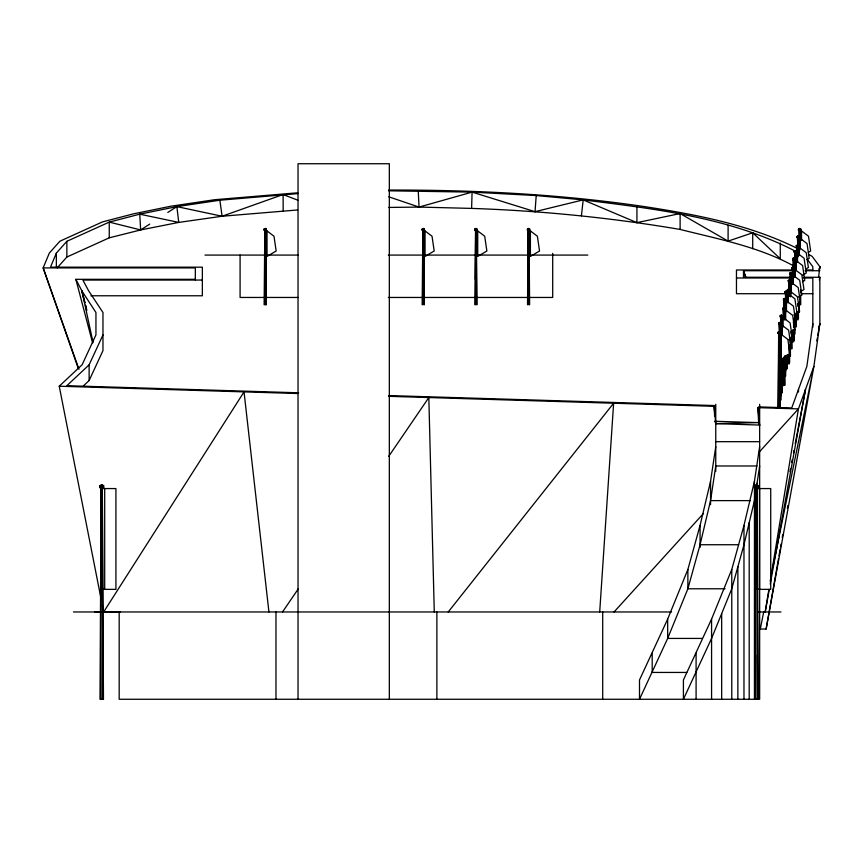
<?xml version="1.0" encoding="UTF-8"?>
<svg xmlns="http://www.w3.org/2000/svg" width="863" height="863" viewBox="0 0 863 863"><rect width="100%" height="100%" fill="white"/><g stroke="black" fill="none" stroke-linecap="round" stroke-linejoin="round"><path stroke-width="1.29" d="M101.133 699.267L101.036 485.75L101.726 484.639L103.711 485.75L103.711 487.509L102.33 488.566L102.859 699.267M755.934 699.267L755.837 485.75L756.527 484.639L758.512 485.75L758.512 487.509L757.131 488.566L757.66 699.267M100.949 598.62L101.338 488.566M264.822 304.715L265.2 228.512L266.43 229.202L265.567 230.939L265.89 304.715M422.859 304.715L423.226 228.512L424.456 229.202L423.604 230.939L423.916 304.715M475.535 304.715L475.901 228.512L477.131 229.202L476.279 230.939L476.592 304.715M528.21 304.715L528.577 228.512L529.806 229.202L528.954 230.939L529.267 304.715M755.405 699.267L755.557 654.985M755.891 558.35L756.139 488.566L755.233 487.509M778.674 407.897L779.041 331.683L780.271 332.374L779.418 334.121L779.731 407.886M779.559 367.865L779.828 322.514L781.058 323.204L780.206 324.941L780.53 400.065M780.918 392.719L781.295 315.168L782.525 315.858L781.673 317.606L781.684 334.952L782.094 315.858L781.295 315.168L780.066 315.858L780.918 317.606L783.129 317.606L790.098 322.87L792.256 337.67L788.836 339.698M783.475 385.2L783.561 358.372M783.69 319.472L783.852 307.649L785.082 308.339L784.23 310.076L784.23 319.418L784.23 310.076M784.262 376.02L784.327 357.25M784.445 319.688L784.64 298.479L785.869 299.159L785.006 300.907L785.028 319.58M785.729 368.684L785.772 356.613M785.923 309.666L786.107 291.133L787.336 291.823L786.484 293.571L786.484 301.575M788.264 363.927L788.286 354.542M788.48 294.175L788.62 289.062L789.85 289.752L788.998 294.164L788.998 291.5M789.235 295.739L789.408 279.892L790.637 280.583L789.785 282.32L789.796 295.664L790.217 280.583L789.408 279.892L788.178 280.583L789.03 282.32L791.242 282.32L798.21 287.595L800.368 302.384L798.092 303.733M790.508 348.76L790.54 338.026M790.681 295.103L790.875 272.546L792.105 273.237L791.252 274.984L791.263 292.32L791.684 273.237L790.875 272.546L789.645 273.237L790.508 274.984L792.719 274.984L799.677 280.248L801.846 295.038L798.415 297.077M792.666 341.91L792.709 329.839M792.86 282.891L793.032 267.045L794.262 267.735L793.41 269.472L793.41 276.149L793.41 269.472M793.636 276.397L793.82 257.864L795.05 258.555L794.187 260.302L794.208 276.311M794.92 326.732L794.952 314.661M795.071 277.109L795.287 250.529L796.517 251.219L795.664 252.967L795.675 270.302M797.067 319.893L797.099 311.845M797.261 262.212L797.434 245.027L798.663 245.707L797.811 247.454L797.822 256.796M798.038 254.38L798.221 235.847L799.451 236.538L798.599 238.285L798.609 255.621L798.653 237.627M799.321 304.715L799.332 302.039M799.494 251.057L799.688 228.512L800.918 229.202L800.066 230.939L800.077 248.285L800.497 229.202L799.688 228.512L798.458 229.202L798.458 230.292L801.533 230.939L808.491 236.214L810.648 251.004L808.372 252.363M101.122 488.566L115.922 488.566L115.922 589.364L102.373 589.364L102.125 488.566L103.021 485.75L101.726 484.639L99.741 485.75L99.741 487.509L101.122 488.566L100 699.267L103.463 699.267L102.33 488.566M264.747 264.477L264.952 230.939L264.391 229.202L265.2 228.512L265.998 229.202L265.599 262.956L265.06 230.939M422.708 275.211L422.978 230.939L422.417 229.202L423.226 228.512L424.024 229.202L423.474 230.939L423.55 292.643M475.362 279.234L475.653 230.939L475.092 230.292M528.016 283.258L528.329 230.939L527.778 230.292M754.801 699.267L755.923 488.566L754.542 487.509L754.542 485.75L756.527 484.639L757.833 485.75L756.927 488.566L757.175 589.364L770.724 589.364L770.724 488.566L755.923 488.566M778.361 406.549L778.793 334.121L778.232 333.463M779.537 331.651L779.019 324.294M780.832 353.819L781.047 317.606L780.486 315.858L781.295 315.168L781.447 325.653M783.151 385.2L783.173 381.176M783.561 318.134L783.043 308.339L783.852 307.649L784.65 308.339L784.143 319.418M784.338 308.954L783.831 299.159L784.64 298.479L785.438 299.159L784.974 319.58M785.815 301.619L785.298 291.823L786.107 291.133L786.905 291.823L786.387 301.575M787.951 362.589L787.995 354.542M788.318 302.223L787.822 289.752L788.62 289.062L789.429 289.752L788.879 294.164M789.127 289.029L788.609 281.662M790.508 295.103L790.077 273.237L790.875 272.546L791.306 273.237M792.396 333.862L792.407 331.176M792.741 276.182L792.223 267.735L793.032 267.045L793.831 267.735L793.302 276.149M793.518 268.35L793.011 258.555L793.82 257.864L794.618 258.555L794.143 276.311M794.888 277.109L795.039 252.967L794.478 252.309M797.132 256.85L796.635 245.707L797.434 245.027L798.243 245.707L797.725 256.796M797.908 250.356L797.423 236.538L798.221 235.847L799.03 236.538L798.394 250.356M799.321 251.057L799.451 230.939L798.89 230.292M264.132 304.715L264.822 230.939L263.959 229.202L265.2 228.512L265.621 229.202M422.169 304.715L422.848 230.939L421.996 229.202L423.226 228.512L423.647 229.202M474.844 304.715L475.524 230.939L474.672 229.202L475.901 228.512L476.7 229.202L476.3 262.956L475.772 230.939M527.52 304.715L528.199 230.939L527.347 229.202L528.577 228.512L529.386 229.202L528.976 262.956L528.447 230.939M777.984 407.897L778.663 334.121L777.811 332.374L779.041 331.683L779.839 332.374L779.44 366.139L778.911 334.121M778.75 400.065L778.858 389.332M779.257 346.408L779.451 324.941L778.599 323.204L779.828 322.514L780.627 323.204L780.228 356.958L779.699 324.941M780.476 365.89L780.918 317.606M783.032 358.372L782.773 385.2L784.92 385.2L784.661 357.034M783.388 319.472L783.475 310.076L782.622 308.339L783.852 307.649L784.273 308.339M784.089 319.688L784.262 300.907L783.41 299.159L784.64 298.479L784.791 308.954M785.103 360.637L785.147 356.613M785.578 309.666L785.729 293.571L784.877 291.823L786.107 291.133L786.538 291.823M787.585 362.589L787.66 354.542M788.146 302.223L788.243 291.5L787.39 289.752L788.62 289.062L789.052 289.752M788.922 294.391L788.944 291.716M788.976 289.029L789.03 282.32M790.314 295.103L790.508 274.984M791.986 341.91L792.083 331.176M792.525 282.891L792.655 269.472L791.803 267.735L793.032 267.045L793.453 267.735M793.291 276.397L793.442 260.302L792.579 258.555L793.82 257.864L794.24 258.555M794.683 277.109L794.909 252.967L794.057 251.219L795.287 250.529L796.085 251.219L795.61 270.302M796.387 319.893L796.452 313.183M796.927 262.212L797.056 247.454L796.204 245.707L797.434 245.027L797.865 246.796M797.671 257.066L797.757 247.67M797.79 244.984L797.844 238.285L796.991 236.538L798.221 235.847L798.653 236.538M799.127 251.057L799.311 230.939M795.664 267.034C760.12 247.001 719.278 239.299 680.12 229.439C611.187 217.724 541.5 210.766 471.619 208.404L472.083 192.125L388.587 190.799M599.699 611.964L613.625 403.226L448.242 611.964M472.083 192.125L535.038 211.662L536.203 195.556L472.083 192.125L419.04 207.077L388.684 207.433M581.414 215.815L583.194 199.882C656.15 209.126 732.191 217.519 798.038 252.6M812.827 323.614L806.862 366.419L791.749 407.929L758.631 406.905L757.919 407.649L758.631 422.622L759.656 425.524L757.919 407.649L798.426 408.9L813.885 366.441L819.85 323.625L819.85 277.26L803.777 277.26M757.002 465.977L715.761 465.977L710.551 500.626L700.066 544.736L687.876 588.782L667.671 638.426L639.505 699.267L639.505 679.958L667.671 619.105L687.876 569.472L700.066 525.416L710.551 481.317L715.761 446.656M756.247 488.631L754.445 500.626L743.971 544.736L731.77 588.782L711.576 638.426L683.41 699.267L683.41 679.958L711.576 619.105L731.77 569.472L743.971 525.416L754.445 481.317L759.656 446.656M756.646 485.966L759.656 465.977M768.901 589.407L765.201 611.964L769.278 589.451M770.195 581.446L798.426 408.9L758.663 452.697M759.429 629.041L766.128 629.041L778.502 558.663M778.976 555.999L780.141 549.364M780.605 546.711L781.08 544.046M782.245 537.412L782.709 534.758M787.38 508.199L787.854 505.545M816.819 340.885L817.283 338.231M817.746 335.567L819.85 323.625L818.696 328.889M770.238 584.154L805.513 389.429L795.244 443.744M760.314 629.041L763.701 611.878M766.128 629.041L813.885 366.441L772.881 567.013M818.577 277.347L819.85 266.689L819.343 269.342L819.85 266.689L812.115 256.322L808.707 254.488M789.979 471.554L790.476 468.911M791.738 462.288L792.234 459.634M793.485 453.01L793.992 450.367M819.343 279.903L819.85 277.26M778.361 407.282L778.89 404.65M780.476 396.721L781.263 392.762M782.32 387.476L783.119 383.517M783.906 379.547L788.404 357.099M819.3 269.332L819.85 266.689M297.789 193.636L219.871 200.216L176.861 206.613L139.752 214.175L109.256 222.104L66.861 241.306L56.354 253.107L50.486 267.174L202.352 267.174L202.352 295.772L90.928 295.772M265.621 230.292L265.567 304.715M423.647 230.292L423.625 262.956L423.097 230.939M476.333 230.292L476.214 288.62M529.008 230.292L528.879 284.596M800.12 230.292L799.85 238.986M795.708 252.309L795.438 261.014M794.24 259.644L793.992 276.397M793.453 268.825L793.183 276.182M791.306 274.326L791.037 283.032M789.839 281.662L789.58 295.739M786.538 292.913L786.258 301.619M784.273 309.429L784.003 318.134M780.249 324.294L780.087 366.527M779.472 333.463L779.278 367.649M757.218 487.509L756.797 516.754M298.609 392.794L66.872 385.685L89.126 364.822L102.967 334.92M83.323 385.977L89.126 380.54L102.967 350.637L102.967 312.492L88.652 290.842L82.87 280.054L202.352 280.054M800.12 229.202L799.688 228.512L799.267 229.202L799.85 248.285M282.514 611.964L298.436 588.642M388.652 456.441L428.825 397.552L434.283 611.964M57.228 267.832L66.861 257.023L109.256 237.821L140.658 229.946L178.749 222.406L222.082 216.246L297.627 209.968M614.057 611.964L703.528 513.42M101.057 598.771L59.234 386.214L82.125 364.758L95.944 334.898L95.944 312.514L81.931 290.993L75.847 279.321L195.329 279.321M714.92 416.042L714.92 405.567L714.079 406.311L388.652 396.322M475.092 229.202L475.901 228.512L476.333 229.202M527.778 229.202L528.577 228.512L529.008 229.202M798.89 229.202L799.688 228.512M794.478 251.219L795.287 250.529L795.708 251.219M788.609 280.583L789.408 279.892L789.839 280.583M779.019 323.204L779.828 322.514L780.249 323.204M778.232 332.374L779.041 331.683L779.472 332.374M758.631 412.147L758.631 422.622L759.656 425.071L715.761 423.614L714.92 421.284L715.503 420.896M109.256 237.821L109.256 222.104L140.658 229.946L149.709 224.11M167.81 212.438L176.861 206.613L222.082 216.246L283.096 194.531L297.843 200.216M806.905 259.698L809.181 258.339L807.024 243.549L800.055 238.285L797.844 238.285M806.118 268.868L808.394 267.519L806.236 252.719L799.278 247.454L797.056 247.454M802.827 275.06L806.247 273.021L804.079 258.231L797.121 252.967L794.909 252.967M802.493 281.716L804.78 280.367L802.612 265.567L795.654 260.302L793.442 260.302M800.573 291.565L803.992 289.536L801.824 274.747L794.866 269.472L792.655 269.472M793.884 314.941L799.591 311.554L797.423 296.764L790.465 291.5L788.243 291.5M794.791 314.984L797.067 313.625L794.909 298.835L787.941 293.571L785.729 293.571M793.313 322.32L795.6 320.971L793.431 306.171L786.473 300.907L784.262 300.907M791.393 332.179L794.812 330.141L792.655 315.351L785.686 310.076L783.475 310.076M788.512 346.365L790.788 345.006L788.62 330.216L781.662 324.941L779.451 324.941M536.203 195.556L583.194 199.882L636.926 222.643L680.12 213.549L728.102 241.122L752.719 232.783L780.271 258.76L780.271 243.042M535.038 211.662L583.194 199.882M297.692 192.794L214.628 199.72L170.831 206.225L133.355 213.873L102.535 221.888L59.914 241.198L49.342 253.053L43.15 267.908L78.253 368.361M94.941 611.964L100.205 611.943M102.837 611.932L119.935 611.856M388.609 190.065C473.496 189.849 558.534 194.013 642.579 206.322C696.161 214.466 750.95 224.833 799.613 249.59M263.959 229.202L266.43 229.202M421.996 229.202L424.456 229.202M474.672 229.202L477.131 229.202M527.347 229.202L529.806 229.202M798.458 229.202L800.918 229.202M263.959 230.292L266.43 230.292M421.996 230.292L424.456 230.292M474.672 230.292L477.131 230.292M527.347 230.292L529.806 230.292M798.458 230.292L800.918 230.292M264.822 230.939L267.034 230.939L273.992 236.214L276.16 251.004L267.034 256.43L267.034 230.939M422.848 230.939L425.06 230.939L432.029 236.214L434.186 251.004L425.06 256.43L425.06 230.939M475.524 230.939L477.735 230.939L484.704 236.214L486.861 251.004L477.735 256.43L477.735 230.939M528.199 230.939L530.411 230.939L537.379 236.214L539.537 251.004L530.411 256.43L530.411 230.939M796.991 236.538L799.451 236.538M796.991 237.627L799.451 237.627M796.204 245.707L798.663 245.707M796.204 246.796L798.663 246.796M794.057 251.219L796.517 251.219M794.057 252.309L796.517 252.309M204.973 255.081L298.048 255.081M388.307 255.081L587.822 255.081M792.579 258.555L795.05 258.555M792.579 259.644L795.05 259.644M791.803 267.735L794.262 267.735M791.803 268.825L794.262 268.825M795.406 269.99L736.463 269.99L736.463 293.711L790.314 293.711M806.128 269.99L812.827 269.99M795.74 270.723L743.485 270.723L743.485 277.26L793.054 277.26M805.114 270.723L819.85 270.723M789.645 273.237L792.105 273.237M789.645 274.326L792.105 274.326M736.463 277.994L792.73 277.994M803.453 277.994L812.827 277.994L812.827 327.25M788.178 280.583L790.637 280.583M788.178 281.662L790.637 281.662M787.39 289.752L789.85 289.752M787.39 290.842L789.85 290.842M784.877 291.823L787.336 291.823M784.877 292.913L787.336 292.913M801.091 293.711L812.827 293.711M298.026 297.455L240.087 297.455L240.087 255.081M388.307 297.455L421.996 297.455M424.693 297.455L474.542 297.455M477.239 297.455L527.099 297.455M529.796 297.455L552.698 297.455L552.698 253.334M783.41 299.159L785.869 299.159M783.41 300.248L785.869 300.248M782.622 308.339L785.082 308.339M782.622 309.429L785.082 309.429M780.066 315.858L782.525 315.858M780.066 316.948L782.525 316.948M778.599 323.204L781.058 323.204M778.599 324.294L781.058 324.294M777.811 332.374L780.271 332.374M777.811 333.463L780.271 333.463M778.663 334.121L780.875 334.121L787.843 339.386L790.001 354.175L780.875 359.601L780.875 334.121M785.028 368.684L787.175 368.684L787.056 355.265M783.938 376.02L785.708 376.02L785.524 355.901M780.594 392.719L782.363 392.719L782.061 359.191M779.451 400.065L780.896 400.065L780.206 324.941M715.761 441.683L759.656 441.683M99.741 485.75L103.711 485.75M754.542 485.75L758.512 485.75M99.741 487.509L103.711 487.509M754.542 487.509L758.512 487.509M710.551 500.626L750.454 500.626M700.066 544.736L738.642 544.736M725.114 588.782L687.876 588.782L687.876 569.472M73.474 611.964L671.576 611.964M758.512 611.964L780.983 611.964M702.255 638.426L667.671 638.426L667.671 619.105M686.775 672.439L652.191 672.439L652.191 653.129M388.728 196.796L419.04 207.077L471.619 208.404M388.879 395.567L714.92 405.567M59.234 386.214L297.595 393.528M714.92 421.284L758.631 422.622L715.761 423.614L714.079 406.311L714.64 416.29M807.444 259.504L812.827 266.721L812.827 270.648M756.527 484.639L757.218 485.75M101.726 484.639L102.417 485.75M78.975 369.278L43.15 267.908L195.329 267.908L195.329 280.033M75.847 279.321L92.632 343.021M93.01 342.298L81.931 290.993L84.93 302.74M85.588 305.351L86.591 309.267M81.931 290.993L84.876 302.74M85.523 305.351L86.829 310.572M102.363 605.362L103.657 611.964L244.035 391.888L268.932 611.964M219.871 200.216L222.082 216.246M176.861 206.613L178.749 222.406L139.752 214.175L140.658 229.946M418.242 190.799L419.04 207.077M798.092 238.285L798.383 255.621M797.304 247.454L797.552 262.125M795.157 252.967L795.438 270.302M793.69 260.302L793.949 276.311M792.903 269.472L793.14 284.154M790.745 274.984L791.037 292.32M789.278 282.32L789.505 295.664M788.491 291.5L788.534 294.164M785.977 293.571L786.269 310.907M784.51 300.907L784.812 319.58M783.723 310.076L783.874 319.418M781.166 317.606L781.457 334.952M800.066 230.939L800.228 248.382M800.616 289.957L800.637 292.643M800.659 295.329L800.745 304.715M798.599 238.285L798.75 254.38M799.192 302.665L799.278 312.061M797.811 247.454L797.887 255.502M798.329 303.798L798.361 306.473M798.404 311.845L798.469 318.544M795.664 252.967L795.826 270.399M796.215 313.323L796.344 326.732M794.187 260.302L794.338 276.397M794.694 313.959L794.877 334.078M793.895 321.791L793.938 327.153M793.96 329.839L794.068 340.572M791.252 274.984L791.414 292.417M791.781 331.316L791.943 348.76M789.785 282.32L789.904 295.739M790.292 337.314L790.465 356.095M789.494 345.146L789.656 362.589M786.484 293.571L786.56 301.619M785.006 300.907L785.19 319.688M781.673 317.606L781.835 335.038M779.418 334.121L780.098 407.897M528.954 230.939L529.634 304.715M476.279 230.939L476.959 304.715M423.604 230.939L424.283 304.715M265.567 230.939L266.257 304.715M800.314 295.286L800.379 304.715M798.847 302.622L798.911 312.05M798.005 303.711L798.027 306.408M798.059 311.802L798.113 319.882M795.88 313.258L795.977 326.732M794.392 317.908L794.51 334.067M793.572 321.694L793.604 327.088M793.626 329.774L793.712 341.899M791.447 331.241L791.479 335.286M791.49 337.972L791.565 348.749M790.023 345.319L790.098 356.095M789.17 345.06L789.3 363.916M786.711 355.211L786.808 368.684M785.201 355.815L785.341 376.02M784.359 356.915L784.553 385.2M781.759 359.051L781.997 392.719M756.322 488.566L757.175 589.364M101.521 488.566L102.373 589.364M757.131 488.566L758.264 699.267M283.096 194.531L283.183 210.755M797.563 247.454L797.595 256.85M791.188 331.316L791.198 334.003M788.75 291.5L788.76 294.175M784.942 355.901L785.006 376.02M784.133 357.034L784.219 385.2M781.554 359.191L781.651 387.358M801.533 230.939L801.533 240.335M800.055 238.285L800.055 249.008M799.278 247.454L799.278 255.502M798.491 389.407L798.491 392.029M797.121 252.967L797.121 262.352M795.654 260.302L795.654 271.036M794.866 269.472L794.866 277.519M793.032 267.045L793.032 269.472M792.719 274.984L792.719 284.369M791.242 282.32L791.242 293.053M790.465 291.5L790.465 296.861M787.941 293.571L787.941 302.956M786.473 300.907L786.473 311.64M785.686 310.076L785.686 319.472M783.852 307.649L783.852 310.076M783.129 317.606L783.129 326.991M781.662 324.941L781.662 335.675M779.828 322.514L779.828 324.941M759.656 404.294L759.656 699.267L119.18 699.267L119.18 611.964M759.494 488.566L759.494 589.364M757.056 483.302L757.056 485.988M757.056 488.663L757.056 516.84M754.445 481.317L754.445 699.267M752.719 232.783L752.719 248.673M749.203 522.676L749.203 699.267M743.971 525.416L743.971 699.267M737.865 566.754L737.865 699.267M731.77 569.472L731.77 699.267M728.102 225.232L728.102 241.122M721.673 613.604L721.673 699.267M715.761 404.294L715.761 471.338M711.576 619.105L711.576 699.267M710.551 481.317L710.551 504.65M700.066 525.416L700.066 547.422M696.085 653.129L696.085 699.267M680.12 213.549L680.12 229.439M636.926 206.753L636.926 222.643M602.708 611.964L602.708 699.267M528.577 228.512L528.577 230.939M475.901 228.512L475.901 230.939M436.872 611.964L436.872 699.267M423.226 228.512L423.226 230.939M389.332 699.267L389.332 163.733L298.026 163.733L298.026 699.267M275.977 611.964L275.977 699.267M265.2 228.512L265.2 230.939M104.693 488.566L104.693 589.364M100.432 485.75L100.432 487.509M89.126 364.822L89.126 380.54M66.861 241.306L66.861 257.023M56.354 253.107L56.354 267.508M119.968 611.889L106.829 611.964L119.946 611.899M745.74 277.045L743.485 270.723L745.643 277.099"/></g></svg>
